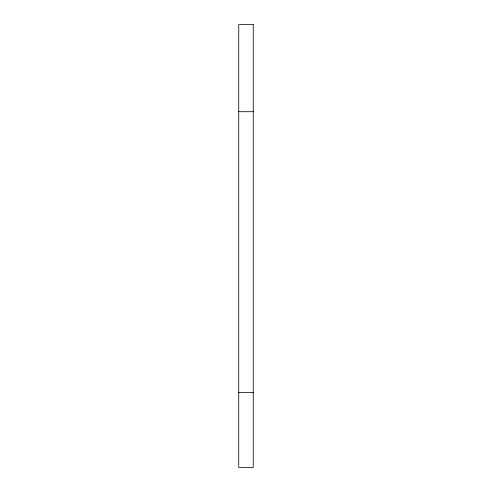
<?xml version="1.0" encoding="UTF-8"?>
<svg xmlns="http://www.w3.org/2000/svg" width="492" height="492" viewBox="0 0 492 492"><rect width="100%" height="100%" fill="white"/><g stroke="black" fill="none" stroke-linecap="round" stroke-linejoin="round"><path stroke-width="0.74" d="M238.743 111.709L253.257 111.709M238.743 392.487L253.257 392.487M253.257 24.6L238.743 24.6L238.743 467.4L253.257 467.4L253.257 24.6"/></g></svg>
